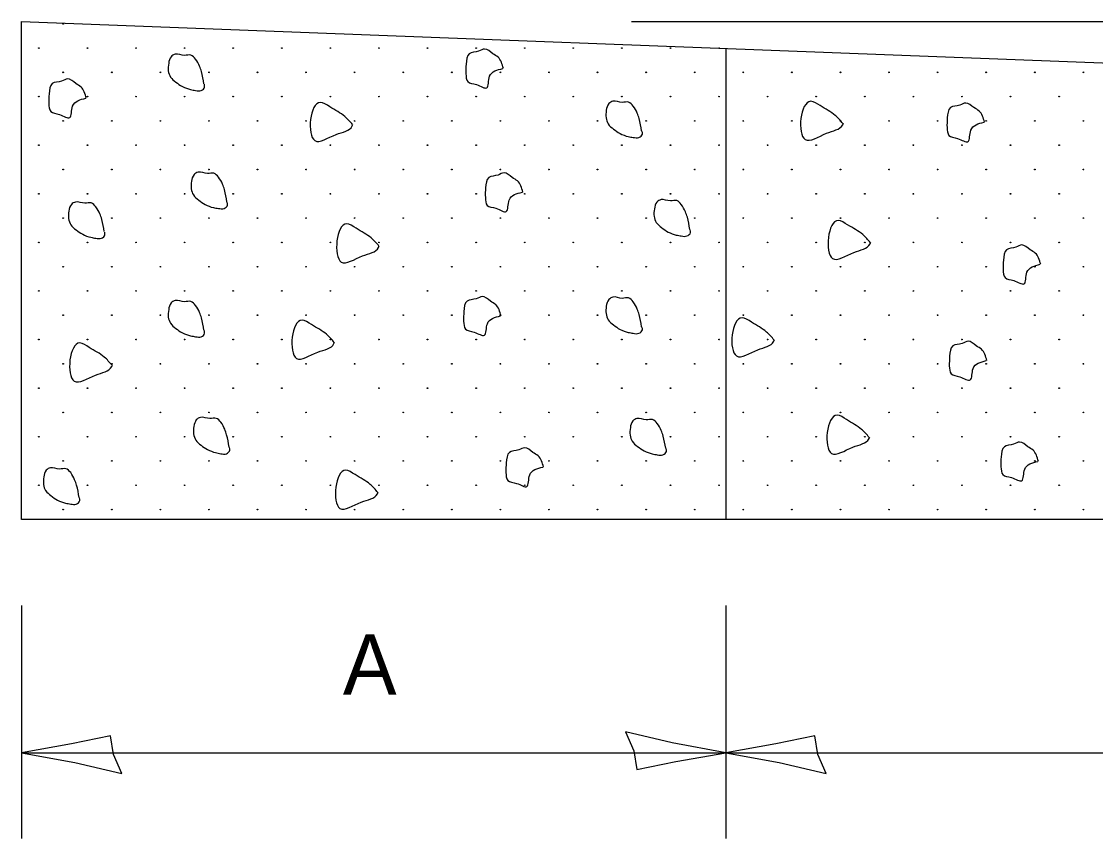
# Model space of a CAD drawing. Extents: x 100068 to 100102, y 98800 to 98822.
# Drawn here: x 100083.367 to 100085.913, y 98814.411 to 98816.348 of the extents above; entities that cross this region are included whole.
import ezdxf

# ---------------------------------------------------------------- set-up
doc = ezdxf.new("R2010")
doc.units = 0
for name, color, linetype in [('Design_PR_Back of Gutter or Curb line', 7, 'Continuous'), ('Design_PR_Roadway Dimensions', 7, 'Continuous'), ('Level 11', 7, 'Continuous'), ('Level 2', 7, 'Continuous'), ('Level 43', 7, 'Continuous'), ('Level 46', 7, 'Continuous')]:
    doc.layers.add(name, color=color, linetype=linetype)

msp = doc.modelspace()

# ---------------------------------------------------------------- linework, layer by layer
at = {"layer": 'Design_PR_Back of Gutter or Curb line'}
for p, q in [((100083.3667, 98815.1674), (100083.3667, 98816.3479)), ((100083.3667, 98816.3479), (100088.6239, 98816.1472)), ((100090.1255, 98815.1674), (100083.3667, 98815.1674))]:
    msp.add_line(p, q, dxfattribs=at)
at = {"layer": 'Level 11'}
for points in [[(100084.509, 98816.2364), (100084.4965, 98816.2632), (100084.4839, 98816.2715), (100084.4646, 98816.2826), (100084.4503, 98816.2772), (100084.4281, 98816.2715), (100084.4207, 98816.247), (100084.4201, 98816.2239), (100084.4247, 98816.2054), (100084.4452, 98816.1982), (100084.4697, 98816.1906), (100084.4765, 98816.2179), (100084.5076, 98816.2364)], [(100083.7991, 98816.2), (100083.7934, 98816.229), (100083.7888, 98816.2419), (100083.7794, 98816.2584), (100083.7683, 98816.2681), (100083.7532, 98816.2675), (100083.731, 98816.2704), (100083.7213, 98816.2644), (100083.7156, 98816.2487), (100083.7147, 98816.231), (100083.7201, 98816.2162), (100083.7324, 98816.2042), (100083.7481, 98816.1937), (100083.7675, 98816.1866), (100083.7794, 98816.1843), (100083.7928, 98816.1843), (100083.8008, 98816.1925), (100083.8002, 98816.1991)], [(100083.5204, 98816.166), (100083.5078, 98816.1925), (100083.4956, 98816.2008), (100083.4759, 98816.2119), (100083.4619, 98816.2065), (100083.4397, 98816.2008), (100083.4323, 98816.1763), (100083.4314, 98816.1532), (100083.436, 98816.1347), (100083.4568, 98816.1273), (100083.481, 98816.1199), (100083.4879, 98816.1472), (100083.5192, 98816.166)], [(100084.1516, 98816.1033), (100084.1334, 98816.1224), (100084.0975, 98816.1455), (100084.0753, 98816.1561), (100084.0619, 98816.0654), (100084.1126, 98816.08), (100084.1508, 98816.1002), (100084.1525, 98816.1039)], [(100084.8368, 98816.0885), (100084.8308, 98816.1176), (100084.8262, 98816.1307), (100084.8168, 98816.1472), (100084.8057, 98816.1566), (100084.7909, 98816.1561), (100084.7687, 98816.1589), (100084.759, 98816.1532), (100084.753, 98816.1375), (100084.7524, 98816.1196), (100084.7575, 98816.1051), (100084.7701, 98816.0928), (100084.7855, 98816.0823), (100084.8049, 98816.0751), (100084.8168, 98816.0731), (100084.8302, 98816.0731), (100084.8385, 98816.0811), (100084.8376, 98816.0877)], [(100085.3139, 98816.1059), (100085.2956, 98816.1253), (100085.26, 98816.1484), (100085.2378, 98816.1586), (100085.2244, 98816.068), (100085.2748, 98816.0828), (100085.3133, 98816.1031), (100085.315, 98816.1065)], [(100085.6496, 98816.109), (100085.6368, 98816.1355), (100085.6245, 98816.1438), (100085.6049, 98816.1546), (100085.5909, 98816.1495), (100085.5689, 98816.1438), (100085.5612, 98816.1193), (100085.5607, 98816.0962), (100085.5652, 98816.0777), (100085.5858, 98816.0706), (100085.6103, 98816.0629), (100085.6171, 98816.0902), (100085.6485, 98816.109)], [(100083.8535, 98815.9204), (100083.8478, 98815.9492), (100083.8433, 98815.9623), (100083.8336, 98815.9788), (100083.8225, 98815.9882), (100083.8076, 98815.9876), (100083.7854, 98815.9905), (100083.7757, 98815.9848), (100083.7697, 98815.9691), (100083.7692, 98815.9512), (100083.7743, 98815.9366), (100083.7868, 98815.9244), (100083.8022, 98815.9141), (100083.8216, 98815.9067), (100083.8336, 98815.9047), (100083.847, 98815.9047), (100083.8552, 98815.9127), (100083.8544, 98815.9192)], [(100084.5552, 98815.9432), (100084.5424, 98815.97), (100084.5301, 98815.9779), (100084.5105, 98815.9891), (100084.4965, 98815.9839), (100084.4743, 98815.9779), (100084.4668, 98815.9537), (100084.4663, 98815.9306), (100084.4708, 98815.9118), (100084.4914, 98815.905), (100084.5159, 98815.8973), (100084.5227, 98815.9246), (100084.5541, 98815.9432)], [(100084.9508, 98815.8551), (100084.9451, 98815.8839), (100084.9405, 98815.897), (100084.9308, 98815.9138), (100084.92, 98815.9232), (100084.9049, 98815.9224), (100084.8827, 98815.9255), (100084.873, 98815.9195), (100084.867, 98815.9038), (100084.8664, 98815.8859), (100084.8715, 98815.8714), (100084.8841, 98815.8594), (100084.8998, 98815.8488), (100084.9189, 98815.8417), (100084.9308, 98815.8394), (100084.9442, 98815.8394), (100084.9525, 98815.8474), (100084.9516, 98815.854)], [(100083.5628, 98815.8497), (100083.5571, 98815.8788), (100083.5526, 98815.8916), (100083.5429, 98815.9081), (100083.532, 98815.9178), (100083.5169, 98815.917), (100083.4947, 98815.9198), (100083.485, 98815.9141), (100083.479, 98815.8984), (100083.4785, 98815.8805), (100083.4836, 98815.8659), (100083.4961, 98815.8537), (100083.5118, 98815.8434), (100083.5309, 98815.8363), (100083.5429, 98815.834), (100083.5563, 98815.834), (100083.5645, 98815.8423), (100083.564, 98815.8486)], [(100085.3791, 98815.8235), (100085.3609, 98815.8429), (100085.325, 98815.8657), (100085.3028, 98815.8762), (100085.2894, 98815.7859), (100085.3401, 98815.8004), (100085.3783, 98815.8206), (100085.38, 98815.824)], [(100084.2141, 98815.8155), (100084.1958, 98815.8346), (100084.1599, 98815.8577), (100084.1377, 98815.8682), (100084.1246, 98815.7776), (100084.175, 98815.7921), (100084.2132, 98815.8124), (100084.2149, 98815.8161)], [(100085.7827, 98815.7722), (100085.7699, 98815.799), (100085.7576, 98815.8069), (100085.7379, 98815.8181), (100085.724, 98815.8126), (100085.702, 98815.8069), (100085.6943, 98815.7824), (100085.6938, 98815.7593), (100085.6983, 98815.7408), (100085.7189, 98815.7337), (100085.7431, 98815.726), (100085.7502, 98815.7534), (100085.7813, 98815.7722)], [(100084.5036, 98815.6499), (100084.4908, 98815.6767), (100084.4785, 98815.685), (100084.4589, 98815.6958), (100084.4449, 98815.6907), (100084.423, 98815.685), (100084.4153, 98815.6605), (100084.4147, 98815.6371), (100084.4193, 98815.6188), (100084.4398, 98815.6114), (100084.464, 98815.604), (100084.4711, 98815.6314), (100084.5022, 98815.6499)], [(100084.8368, 98815.6243), (100084.8308, 98815.6533), (100084.8262, 98815.6662), (100084.8168, 98815.683), (100084.8057, 98815.6924), (100084.7909, 98815.6915), (100084.7687, 98815.6947), (100084.759, 98815.6887), (100084.753, 98815.673), (100084.7524, 98815.6553), (100084.7575, 98815.6405), (100084.7701, 98815.6285), (100084.7855, 98815.618), (100084.8049, 98815.6109), (100084.8168, 98815.6086), (100084.8302, 98815.6086), (100084.8385, 98815.6168), (100084.8376, 98815.6234)], [(100083.7991, 98815.616), (100083.7934, 98815.6451), (100083.7888, 98815.6582), (100083.7794, 98815.6747), (100083.7683, 98815.6841), (100083.7532, 98815.6835), (100083.731, 98815.6864), (100083.7213, 98815.6807), (100083.7156, 98815.665), (100083.7147, 98815.6471), (100083.7201, 98815.6325), (100083.7324, 98815.6203), (100083.7481, 98815.6097), (100083.7675, 98815.6026), (100083.7794, 98815.6006), (100083.7928, 98815.6006), (100083.8008, 98815.6086), (100083.8002, 98815.6151)], [(100085.1511, 98815.5926), (100085.1329, 98815.6117), (100085.097, 98815.6351), (100085.0748, 98815.6453), (100085.0614, 98815.555), (100085.1121, 98815.5695), (100085.1503, 98815.5898), (100085.152, 98815.5932)], [(100084.108, 98815.5872), (100084.0898, 98815.6063), (100084.0542, 98815.6294), (100084.0319, 98815.6399), (100084.0185, 98815.5493), (100084.069, 98815.5641), (100084.1075, 98815.5844), (100084.1089, 98815.5878)], [(100083.5814, 98815.5328), (100083.5631, 98815.5522), (100083.5272, 98815.5752), (100083.505, 98815.5858), (100083.4916, 98815.4952), (100083.5423, 98815.5097), (100083.5805, 98815.5299), (100083.5822, 98815.5333)], [(100085.655, 98815.5439), (100085.6425, 98815.5707), (100085.6299, 98815.5789), (100085.6106, 98815.5901), (100085.5963, 98815.5846), (100085.5744, 98815.5789), (100085.5669, 98815.5544), (100085.5661, 98815.5313), (100085.5707, 98815.5128), (100085.5912, 98815.5054), (100085.6157, 98815.498), (100085.6225, 98815.5254), (100085.6536, 98815.5439)], [(100085.3763, 98815.3618), (100085.358, 98815.3809), (100085.3224, 98815.4042), (100085.3002, 98815.4145), (100085.2868, 98815.3239), (100085.3372, 98815.3387), (100085.3757, 98815.3589), (100085.3774, 98815.3623)], [(100083.8589, 98815.339), (100083.853, 98815.368), (100083.8484, 98815.3812), (100083.8393, 98815.3977), (100083.8282, 98815.4071), (100083.8131, 98815.4065), (100083.7908, 98815.4094), (100083.7811, 98815.4034), (100083.7754, 98815.388), (100083.7746, 98815.37), (100083.78, 98815.3552), (100083.7923, 98815.3432), (100083.8079, 98815.333), (100083.827, 98815.3259), (100083.8393, 98815.3233), (100083.8524, 98815.3233), (100083.8607, 98815.3316), (100083.8601, 98815.3381)], [(100084.8938, 98815.3364), (100084.8878, 98815.3652), (100084.8832, 98815.3783), (100084.8738, 98815.3948), (100084.8627, 98815.4042), (100084.8476, 98815.4037), (100084.8257, 98815.4068), (100084.8157, 98815.4008), (100084.81, 98815.3851), (100084.8094, 98815.3672), (100084.8145, 98815.3527), (100084.8268, 98815.3404), (100084.8425, 98815.3301), (100084.8619, 98815.323), (100084.8738, 98815.3207), (100084.8872, 98815.3207), (100084.8955, 98815.3287), (100084.8946, 98815.3353)], [(100084.6042, 98815.2914), (100084.5914, 98815.3182), (100084.5789, 98815.3264), (100084.5595, 98815.3373), (100084.5455, 98815.3321), (100084.5233, 98815.3264), (100084.5159, 98815.3019), (100084.515, 98815.2788), (100084.5196, 98815.26), (100084.5404, 98815.2529), (100084.5646, 98815.2455), (100084.5714, 98815.2729), (100084.6028, 98815.2914)], [(100085.7773, 98815.3051), (100085.7647, 98815.3316), (100085.7522, 98815.3398), (100085.7328, 98815.3509), (100085.7186, 98815.3458), (100085.6966, 98815.3398), (100085.6889, 98815.3156), (100085.6884, 98815.2922), (100085.6929, 98815.2737), (100085.7134, 98815.2666), (100085.7379, 98815.2592), (100085.7448, 98815.2865), (100085.7759, 98815.3051)], [(100083.5033, 98815.2196), (100083.4973, 98815.2486), (100083.4927, 98815.2615), (100083.4833, 98815.2783), (100083.4722, 98815.2877), (100083.4571, 98815.2868), (100083.4351, 98815.29), (100083.4255, 98815.284), (100083.4195, 98815.2683), (100083.4189, 98815.2503), (100083.424, 98815.2358), (100083.4363, 98815.2238), (100083.452, 98815.2133), (100083.4713, 98815.2062), (100083.4833, 98815.2039), (100083.4967, 98815.2039), (100083.5047, 98815.2121), (100083.5041, 98815.2187)], [(100084.2115, 98815.2312), (100084.1932, 98815.2506), (100084.1573, 98815.2737), (100084.1351, 98815.2843), (100084.1217, 98815.1936), (100084.1722, 98815.2084), (100084.2106, 98815.2284), (100084.2123, 98815.2321)]]:
    msp.add_spline(points, degree=3, dxfattribs=at)
at = {"layer": 'Level 2'}
for centre in [(100083.4656, 98816.3424), (100083.408, 98816.2848), (100083.5231, 98816.2848), (100083.6383, 98816.2848), (100083.7534, 98816.2848), (100083.8686, 98816.2848), (100083.9838, 98816.2848), (100084.0989, 98816.2848), (100084.2141, 98816.2848), (100084.3292, 98816.2848), (100084.4444, 98816.2848), (100084.5596, 98816.2848), (100084.6747, 98816.2848), (100084.7899, 98816.2848), (100084.905, 98816.2848), (100085.0202, 98816.2848), (100083.4656, 98816.2273), (100083.5807, 98816.2273), (100083.6959, 98816.2273), (100083.811, 98816.2273), (100083.9262, 98816.2273), (100084.0413, 98816.2273), (100084.1565, 98816.2273), (100084.2717, 98816.2273), (100084.3868, 98816.2273), (100084.502, 98816.2273), (100084.6171, 98816.2273), (100084.7323, 98816.2273), (100084.8474, 98816.2273), (100084.9626, 98816.2273), (100085.0778, 98816.2273), (100085.1929, 98816.2273), (100085.3081, 98816.2273), (100085.4232, 98816.2273), (100085.5384, 98816.2273), (100085.6535, 98816.2273), (100085.7687, 98816.2273), (100085.8839, 98816.2273), (100083.408, 98816.1697), (100083.5231, 98816.1697), (100083.6383, 98816.1697), (100083.7534, 98816.1697), (100083.8686, 98816.1697), (100083.9838, 98816.1697), (100084.0989, 98816.1697), (100084.2141, 98816.1697), (100084.3292, 98816.1697), (100084.4444, 98816.1697), (100084.5596, 98816.1697), (100084.6747, 98816.1697), (100084.7899, 98816.1697), (100084.905, 98816.1697), (100085.0202, 98816.1697), (100085.1353, 98816.1697), (100085.2505, 98816.1697), (100085.3657, 98816.1697), (100085.4808, 98816.1697), (100085.596, 98816.1697), (100085.7111, 98816.1697), (100085.8263, 98816.1697), (100083.4656, 98816.1121), (100083.5807, 98816.1121), (100083.6959, 98816.1121), (100083.811, 98816.1121), (100083.9262, 98816.1121), (100084.0413, 98816.1121), (100084.1565, 98816.1121), (100084.2717, 98816.1121), (100084.3868, 98816.1121), (100084.502, 98816.1121), (100084.6171, 98816.1121), (100084.7323, 98816.1121), (100084.8474, 98816.1121), (100084.9626, 98816.1121), (100085.0778, 98816.1121), (100085.1929, 98816.1121), (100085.3081, 98816.1121), (100085.4232, 98816.1121), (100085.5384, 98816.1121), (100085.6535, 98816.1121), (100085.7687, 98816.1121), (100085.8839, 98816.1121), (100083.408, 98816.0545), (100083.5231, 98816.0545), (100083.6383, 98816.0545), (100083.7534, 98816.0545), (100083.8686, 98816.0545), (100083.9838, 98816.0545), (100084.0989, 98816.0545), (100084.2141, 98816.0545), (100084.3292, 98816.0545), (100084.4444, 98816.0545), (100084.5596, 98816.0545), (100084.6747, 98816.0545), (100084.7899, 98816.0545), (100084.905, 98816.0545), (100085.0202, 98816.0545), (100085.1353, 98816.0545), (100085.2505, 98816.0545), (100085.3657, 98816.0545), (100085.4808, 98816.0545), (100085.596, 98816.0545), (100085.7111, 98816.0545), (100085.8263, 98816.0545), (100083.4656, 98815.9969), (100083.5807, 98815.9969), (100083.6959, 98815.9969), (100083.811, 98815.9969), (100083.9262, 98815.9969), (100084.0413, 98815.9969), (100084.1565, 98815.9969), (100084.2717, 98815.9969), (100084.3868, 98815.9969), (100084.502, 98815.9969), (100084.6171, 98815.9969), (100084.7323, 98815.9969), (100084.8474, 98815.9969), (100084.9626, 98815.9969), (100085.0778, 98815.9969), (100085.1929, 98815.9969), (100085.3081, 98815.9969), (100085.4232, 98815.9969), (100085.5384, 98815.9969), (100085.6535, 98815.9969), (100085.7687, 98815.9969), (100085.8839, 98815.9969), (100083.408, 98815.9394), (100083.5231, 98815.9394), (100083.6383, 98815.9394), (100083.7534, 98815.9394), (100083.8686, 98815.9394), (100083.9838, 98815.9394), (100084.0989, 98815.9394), (100084.2141, 98815.9394), (100084.3292, 98815.9394), (100084.4444, 98815.9394), (100084.5596, 98815.9394), (100084.6747, 98815.9394), (100084.7899, 98815.9394), (100084.905, 98815.9394), (100085.0202, 98815.9394), (100085.1353, 98815.9394), (100085.2505, 98815.9394), (100085.3657, 98815.9394), (100085.4808, 98815.9394), (100085.596, 98815.9394), (100085.7111, 98815.9394), (100085.8263, 98815.9394), (100083.4656, 98815.8818), (100083.5807, 98815.8818), (100083.6959, 98815.8818), (100083.811, 98815.8818), (100083.9262, 98815.8818), (100084.0413, 98815.8818), (100084.1565, 98815.8818), (100084.2717, 98815.8818), (100084.3868, 98815.8818), (100084.502, 98815.8818), (100084.6171, 98815.8818), (100084.7323, 98815.8818), (100084.8474, 98815.8818), (100084.9626, 98815.8818), (100085.0778, 98815.8818), (100085.1929, 98815.8818), (100085.3081, 98815.8818), (100085.4232, 98815.8818), (100085.5384, 98815.8818), (100085.6535, 98815.8818), (100085.7687, 98815.8818), (100085.8839, 98815.8818), (100083.408, 98815.8242), (100083.5231, 98815.8242), (100083.6383, 98815.8242), (100083.7534, 98815.8242), (100083.8686, 98815.8242), (100083.9838, 98815.8242), (100084.0989, 98815.8242), (100084.2141, 98815.8242), (100084.3292, 98815.8242), (100084.4444, 98815.8242), (100084.5596, 98815.8242), (100084.6747, 98815.8242), (100084.7899, 98815.8242), (100084.905, 98815.8242), (100085.0202, 98815.8242), (100085.1353, 98815.8242), (100085.2505, 98815.8242), (100085.3657, 98815.8242), (100085.4808, 98815.8242), (100085.596, 98815.8242), (100085.7111, 98815.8242), (100085.8263, 98815.8242), (100083.4656, 98815.7666), (100083.5807, 98815.7666), (100083.6959, 98815.7666), (100083.811, 98815.7666), (100083.9262, 98815.7666), (100084.0413, 98815.7666), (100084.1565, 98815.7666), (100084.2717, 98815.7666), (100084.3868, 98815.7666), (100084.502, 98815.7666), (100084.6171, 98815.7666), (100084.7323, 98815.7666), (100084.8474, 98815.7666), (100084.9626, 98815.7666), (100085.0778, 98815.7666), (100085.1929, 98815.7666), (100085.3081, 98815.7666), (100085.4232, 98815.7666), (100085.5384, 98815.7666), (100085.6535, 98815.7666), (100085.7687, 98815.7666), (100085.8839, 98815.7666), (100083.408, 98815.709), (100083.5231, 98815.709), (100083.6383, 98815.709), (100083.7534, 98815.709), (100083.8686, 98815.709), (100083.9838, 98815.709), (100084.0989, 98815.709), (100084.2141, 98815.709), (100084.3292, 98815.709), (100084.4444, 98815.709), (100084.5596, 98815.709), (100084.6747, 98815.709), (100084.7899, 98815.709), (100084.905, 98815.709), (100085.0202, 98815.709), (100085.1353, 98815.709), (100085.2505, 98815.709), (100085.3657, 98815.709), (100085.4808, 98815.709), (100085.596, 98815.709), (100085.7111, 98815.709), (100085.8263, 98815.709), (100083.4656, 98815.6515), (100083.5807, 98815.6515), (100083.6959, 98815.6515), (100083.811, 98815.6515), (100083.9262, 98815.6515), (100084.0413, 98815.6515), (100084.1565, 98815.6515), (100084.2717, 98815.6515), (100084.3868, 98815.6515), (100084.502, 98815.6515), (100084.6171, 98815.6515), (100084.7323, 98815.6515), (100084.8474, 98815.6515), (100084.9626, 98815.6515), (100085.0778, 98815.6515), (100085.1929, 98815.6515), (100085.3081, 98815.6515), (100085.4232, 98815.6515), (100085.5384, 98815.6515), (100085.6535, 98815.6515), (100085.7687, 98815.6515), (100085.8839, 98815.6515), (100083.408, 98815.5939), (100083.5231, 98815.5939), (100083.6383, 98815.5939), (100083.7534, 98815.5939), (100083.8686, 98815.5939), (100083.9838, 98815.5939), (100084.0989, 98815.5939), (100084.2141, 98815.5939), (100084.3292, 98815.5939), (100084.4444, 98815.5939), (100084.5596, 98815.5939), (100084.6747, 98815.5939), (100084.7899, 98815.5939), (100084.905, 98815.5939), (100085.0202, 98815.5939), (100085.1353, 98815.5939), (100085.2505, 98815.5939), (100085.3657, 98815.5939), (100085.4808, 98815.5939), (100085.596, 98815.5939), (100085.7111, 98815.5939), (100085.8263, 98815.5939), (100083.4656, 98815.5363), (100083.5807, 98815.5363), (100083.6959, 98815.5363), (100083.811, 98815.5363), (100083.9262, 98815.5363), (100084.0413, 98815.5363), (100084.1565, 98815.5363), (100084.2717, 98815.5363), (100084.3868, 98815.5363), (100084.502, 98815.5363), (100084.6171, 98815.5363), (100084.7323, 98815.5363), (100084.8474, 98815.5363), (100084.9626, 98815.5363), (100085.0778, 98815.5363), (100085.1929, 98815.5363), (100085.3081, 98815.5363), (100085.4232, 98815.5363), (100085.5384, 98815.5363), (100085.6535, 98815.5363), (100085.7687, 98815.5363), (100085.8839, 98815.5363), (100083.408, 98815.4787), (100083.5231, 98815.4787), (100083.6383, 98815.4787), (100083.7534, 98815.4787), (100083.8686, 98815.4787), (100083.9838, 98815.4787), (100084.0989, 98815.4787), (100084.2141, 98815.4787), (100084.3292, 98815.4787), (100084.4444, 98815.4787), (100084.5596, 98815.4787), (100084.6747, 98815.4787), (100084.7899, 98815.4787), (100084.905, 98815.4787), (100085.0202, 98815.4787), (100085.1353, 98815.4787), (100085.2505, 98815.4787), (100085.3657, 98815.4787), (100085.4808, 98815.4787), (100085.596, 98815.4787), (100085.7111, 98815.4787), (100085.8263, 98815.4787), (100083.4656, 98815.4212), (100083.5807, 98815.4212), (100083.6959, 98815.4212), (100083.811, 98815.4212), (100083.9262, 98815.4212), (100084.0413, 98815.4212), (100084.1565, 98815.4212), (100084.2717, 98815.4212), (100084.3868, 98815.4212), (100084.502, 98815.4212), (100084.6171, 98815.4212), (100084.7323, 98815.4212), (100084.8474, 98815.4212), (100084.9626, 98815.4212), (100085.0778, 98815.4212), (100085.1929, 98815.4212), (100085.3081, 98815.4212), (100085.4232, 98815.4212), (100085.5384, 98815.4212), (100085.6535, 98815.4212), (100085.7687, 98815.4212), (100085.8839, 98815.4212), (100083.408, 98815.3636), (100083.5231, 98815.3636), (100083.6383, 98815.3636), (100083.7534, 98815.3636), (100083.8686, 98815.3636), (100083.9838, 98815.3636), (100084.0989, 98815.3636), (100084.2141, 98815.3636), (100084.3292, 98815.3636), (100084.4444, 98815.3636), (100084.5596, 98815.3636), (100084.6747, 98815.3636), (100084.7899, 98815.3636), (100084.905, 98815.3636), (100085.0202, 98815.3636), (100085.1353, 98815.3636), (100085.2505, 98815.3636), (100085.3657, 98815.3636), (100085.4808, 98815.3636), (100085.596, 98815.3636), (100085.7111, 98815.3636), (100085.8263, 98815.3636), (100083.4656, 98815.306), (100083.5807, 98815.306), (100083.6959, 98815.306), (100083.811, 98815.306), (100083.9262, 98815.306), (100084.0413, 98815.306), (100084.1565, 98815.306), (100084.2717, 98815.306), (100084.3868, 98815.306), (100084.502, 98815.306), (100084.6171, 98815.306), (100084.7323, 98815.306), (100084.8474, 98815.306), (100084.9626, 98815.306), (100085.0778, 98815.306), (100085.1929, 98815.306), (100085.3081, 98815.306), (100085.4232, 98815.306), (100085.5384, 98815.306), (100085.6535, 98815.306), (100085.7687, 98815.306), (100085.8839, 98815.306), (100083.408, 98815.2484), (100083.5231, 98815.2484), (100083.6383, 98815.2484), (100083.7534, 98815.2484), (100083.8686, 98815.2484), (100083.9838, 98815.2484), (100084.0989, 98815.2484), (100084.2141, 98815.2484), (100084.3292, 98815.2484), (100084.4444, 98815.2484), (100084.5596, 98815.2484), (100084.6747, 98815.2484), (100084.7899, 98815.2484), (100084.905, 98815.2484), (100085.0202, 98815.2484), (100085.1353, 98815.2484), (100085.2505, 98815.2484), (100085.3657, 98815.2484), (100085.4808, 98815.2484), (100085.596, 98815.2484), (100085.7111, 98815.2484), (100085.8263, 98815.2484), (100083.4656, 98815.1908), (100083.5807, 98815.1908), (100083.6959, 98815.1908), (100083.811, 98815.1908), (100083.9262, 98815.1908), (100084.0413, 98815.1908), (100084.1565, 98815.1908), (100084.2717, 98815.1908), (100084.3868, 98815.1908), (100084.502, 98815.1908), (100084.6171, 98815.1908), (100084.7323, 98815.1908), (100084.8474, 98815.1908), (100084.9626, 98815.1908), (100085.0778, 98815.1908), (100085.1929, 98815.1908), (100085.3081, 98815.1908), (100085.4232, 98815.1908), (100085.5384, 98815.1908), (100085.6535, 98815.1908), (100085.7687, 98815.1908), (100085.8839, 98815.1908)]:
    msp.add_circle(centre, 0.000814, dxfattribs=at)
at = {"layer": 'Level 43'}
for p, q in [((100084.8131, 98816.3479), (100088.4201, 98816.3479)), ((100083.3667, 98814.9636), (100083.3667, 98814.411)), ((100085.0363, 98814.9636), (100085.0363, 98814.411)), ((100083.3667, 98814.6144), (100085.0362, 98814.6144)), ((100085.0362, 98814.6144), (100089.1482, 98814.6144))]:
    msp.add_line(p, q, dxfattribs=at)
for points in [[(100083.6042, 98814.5648), (100083.5849, 98814.6104), (100083.5775, 98814.6542), (100083.4855, 98814.6351), (100083.3667, 98814.6145), (100083.4935, 98814.5914)], [(100084.7988, 98814.6642), (100084.8182, 98814.6186), (100084.8256, 98814.5748), (100084.9175, 98814.5939), (100085.0363, 98814.6145), (100084.9095, 98814.6376)], [(100085.2738, 98814.5648), (100085.2544, 98814.6104), (100085.247, 98814.6542), (100085.155, 98814.6351), (100085.0363, 98814.6145), (100085.163, 98814.5914)]]:
    msp.add_lwpolyline(points, close=True, dxfattribs=at)
at = {"layer": 'Level 46'}
msp.add_line((100085.0363, 98816.2843), (100085.0363, 98815.1674), dxfattribs=at)

# ---------------------------------------------------------------- texts
at = {"layer": 'Design_PR_Roadway Dimensions'}
msp.add_text('A', height=0.1425, dxfattribs=at).set_placement((100084.1287, 98814.7523))

doc.saveas('drawing.dxf')
